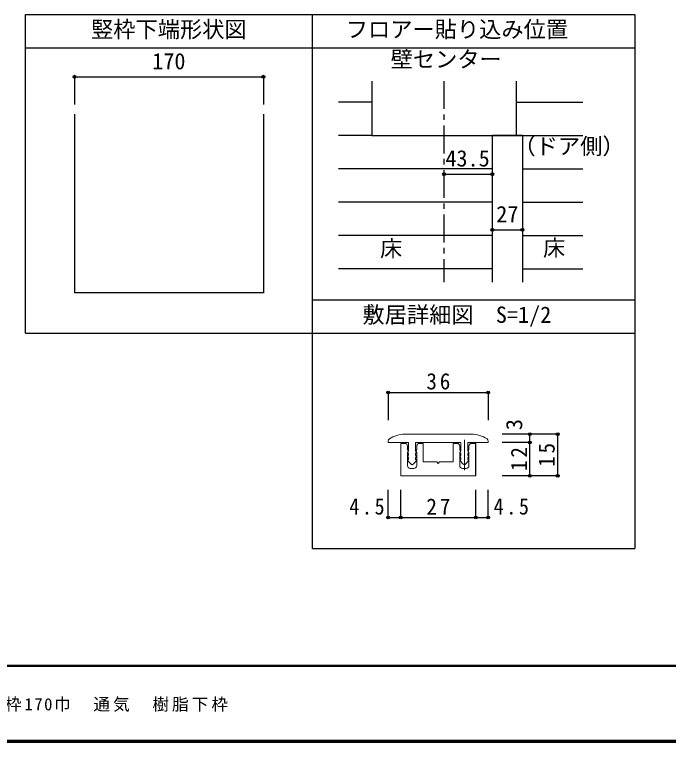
# Model space of a CAD drawing. Units: millimetres at full size, sheet at 1:5, with parts at other scales. Extents: x -973 to 977, y -718 to 696.
# Drawn here: x -591 to -3, y -701 to -46 of the extents above; entities that cross this region are included whole.
import ezdxf
from ezdxf.enums import TextEntityAlignment as Align

# ---------------------------------------------------------------- set-up
doc = ezdxf.new("R2010")
doc.units = ezdxf.units.MM
doc.header["$LTSCALE"] = 5
doc.header["$PDMODE"] = 32
doc.header["$PDSIZE"] = 2.5
doc.linetypes.add('CHAIN1', pattern=[8, 5, -1, 1, -1])
for name, color, linetype in [('0-1_通り芯', 4, 'CHAIN1'), ('0-3_仕上', 7, 'Continuous'), ('0-4_枠', 3, 'Continuous'), ('0-A_文字', 3, 'Continuous'), ('0-B_寸法', 7, 'Continuous'), ('0-D', 4, 'Continuous'), ('1-B_寸法', 7, 'Continuous'), ('F-1_通り芯', 6, 'Continuous'), ('F-A_文字', 7, 'Continuous')]:
    doc.layers.add(name, color=color, linetype=linetype)
doc.layers.add('1-7_金物', color=7, linetype='Continuous', lineweight=18)
doc.styles.add('ＭＳ ゴシック', font='')
doc.styles.get('ＭＳ ゴシック').set_extended_font_data('MS Gothic')

msp = doc.modelspace()

# ---------------------------------------------------------------- linework, layer by layer
at = {"layer": '0-1_通り芯'}
msp.add_line((-205.009, -106.278), (-205.009, -286.922), dxfattribs=at)
at = {"layer": '0-3_仕上'}
for p, q in [((-270.009, -106.278), (-270.009, -155.114)), ((-140.009, -106.278), (-140.009, -155.114)), ((-270.009, -155.114), (-134.509, -155.114))]:
    msp.add_line(p, q, dxfattribs=at)
at = {"layer": '0-4_枠'}
for p, q in [((-537.474, -136.022), (-537.474, -296.557)), ((-367.474, -136.022), (-367.474, -296.557)), ((-161.509, -286.922), (-161.509, -155.114)), ((-134.509, -155.114), (-161.509, -155.114)), ((-134.509, -155.114), (-134.509, -286.922))]:
    msp.add_line(p, q, dxfattribs=at)
at = {"layer": '0-A_文字'}
for p, q in [((-581.602, -333.026), (-581.602, -46.5)), ((-33.347, -46.5), (-33.347, -526.5)), ((-581.602, -76.5), (-323.347, -76.5)), ((-323.347, -76.5), (-33.347, -76.5)), ((-323.347, -303.026), (-33.347, -303.026)), ((-581.602, -333.026), (-323.347, -333.026)), ((-323.347, -333.026), (-33.347, -333.026)), ((-323.347, -526.5), (-33.347, -526.5))]:
    msp.add_line(p, q, dxfattribs=at)
for points in [[(-581.602, -46.5), (-323.347, -46.5), (-33.347, -46.5)], [(-323.347, -526.5), (-323.347, -333.026), (-323.347, -46.5)]]:
    msp.add_lwpolyline(points, dxfattribs=at)
at = {"layer": '0-B_寸法', "color": 4}
for p, q in [((-537.474, -102.351), (-537.474, -127.351)), ((-537.474, -102.351), (-367.474, -102.351)), ((-367.474, -102.351), (-367.474, -127.351)), ((-205.009, -190.114), (-161.509, -190.114)), ((-161.509, -240.114), (-134.509, -240.114))]:
    msp.add_line(p, q, dxfattribs=at)
at = {"layer": '0-B_寸法', "color": 3}
msp.add_line((-367.474, -296.557), (-537.474, -296.557), dxfattribs=at)
at = {"layer": '0-B_寸法'}
for p in [(-537.474, -102.351), (-367.474, -102.351), (-205.009, -190.114), (-161.509, -190.114), (-161.509, -240.114), (-134.509, -240.114)]:
    msp.add_point(p, dxfattribs=at)
at = {"layer": '0-D'}
for p, q in [((-270.009, -125.114), (-300.009, -125.114)), ((-140.009, -125.114), (-80.009, -125.114)), ((-270.009, -155.114), (-300.009, -155.114)), ((-134.509, -155.114), (-80.009, -155.114)), ((-161.509, -185.114), (-300.009, -185.114)), ((-134.509, -185.114), (-80.009, -185.114)), ((-161.509, -215.114), (-300.009, -215.114)), ((-134.509, -215.114), (-80.009, -215.114)), ((-161.509, -245.114), (-300.009, -245.114)), ((-134.509, -245.114), (-80.009, -245.114)), ((-161.509, -275.114), (-300.009, -275.114)), ((-134.509, -275.114), (-80.009, -275.114))]:
    msp.add_line(p, q, dxfattribs=at)
at = {"layer": '1-7_金物'}
for p, q in [((-240.206, -423.703), (-180.206, -423.703)), ((-255.207, -431.203), (-236.831, -431.203)), ((-255.206, -431.203), (-255.206, -429.995)), ((-236.831, -438.703), (-236.831, -431.203)), ((-230.581, -431.203), (-189.831, -431.203)), ((-230.581, -438.703), (-230.581, -431.203)), ((-189.832, -438.703), (-189.832, -431.203)), ((-183.581, -431.203), (-165.206, -431.203)), ((-183.581, -438.703), (-183.581, -431.203)), ((-165.206, -431.203), (-165.206, -429.995)), ((-243.956, -431.953), (-243.956, -461.203)), ((-240.331, -431.953), (-243.956, -431.953)), ((-243.706, -431.953), (-243.706, -461.203)), ((-237.831, -437.578), (-237.831, -434.453)), ((-237.831, -437.578), (-237.313, -438.442)), ((-229.581, -437.578), (-230.1, -438.442)), ((-229.581, -437.578), (-229.581, -434.453)), ((-227.081, -431.953), (-223.706, -431.953)), ((-223.706, -431.953), (-223.706, -448.703)), ((-196.706, -431.953), (-196.706, -448.703)), ((-193.331, -431.953), (-196.706, -431.953)), ((-190.831, -437.578), (-190.831, -434.453)), ((-190.831, -437.578), (-190.313, -438.442)), ((-182.581, -437.578), (-183.1, -438.442)), ((-182.581, -437.578), (-182.581, -434.453)), ((-176.706, -431.953), (-176.706, -461.203)), ((-237.831, -440.078), (-237.313, -439.214)), ((-237.831, -451.953), (-237.831, -440.078)), ((-236.831, -438.703), (-237.35, -439.567)), ((-236.831, -441.203), (-237.35, -440.339)), ((-236.831, -442.453), (-237.35, -443.317)), ((-236.831, -444.953), (-237.35, -444.089)), ((-236.831, -442.453), (-236.831, -441.203)), ((-230.581, -438.703), (-230.063, -439.567)), ((-230.581, -442.453), (-230.063, -443.317)), ((-230.581, -444.953), (-230.063, -444.089)), ((-229.581, -440.078), (-230.1, -439.214)), ((-229.581, -451.953), (-229.581, -440.078)), ((-190.831, -440.078), (-190.313, -439.214)), ((-190.831, -451.953), (-190.831, -440.078)), ((-189.832, -438.703), (-190.35, -439.567)), ((-189.832, -442.453), (-190.35, -443.317)), ((-189.832, -444.953), (-190.35, -444.089)), ((-183.581, -438.703), (-183.063, -439.567)), ((-183.581, -441.203), (-183.063, -440.339)), ((-183.581, -442.453), (-183.581, -441.203)), ((-183.581, -442.453), (-183.063, -443.317)), ((-183.581, -444.953), (-183.063, -444.089)), ((-182.581, -440.078), (-183.1, -439.214)), ((-182.581, -451.953), (-182.581, -440.078)), ((-236.831, -446.203), (-237.35, -447.067)), ((-234.623, -450.803), (-237.256, -447.963)), ((-236.831, -444.953), (-236.831, -446.203)), ((-232.79, -450.803), (-230.157, -447.963)), ((-230.581, -446.203), (-230.581, -444.953)), ((-230.581, -446.203), (-230.063, -447.067)), ((-211.456, -448.703), (-223.706, -448.703)), ((-210.206, -449.953), (-211.456, -448.703)), ((-210.206, -449.953), (-208.956, -448.703)), ((-196.706, -448.703), (-208.956, -448.703)), ((-189.832, -446.203), (-190.35, -447.067)), ((-187.623, -450.803), (-190.256, -447.963)), ((-189.832, -446.203), (-189.832, -444.953)), ((-185.79, -450.803), (-183.157, -447.963)), ((-183.581, -444.953), (-183.581, -446.203)), ((-183.581, -446.203), (-183.063, -447.067)), ((-232.081, -454.453), (-235.331, -454.453)), ((-188.331, -454.453), (-185.081, -454.453))]:
    msp.add_line(p, q, dxfattribs=at)
at = {"layer": '1-7_金物', "color": 4}
msp.add_line((-186.706, -428.703), (-186.706, -456.056), dxfattribs=at)
at = {"layer": '1-7_金物'}
for points in [[(-180.081, -431.953), (-176.456, -431.953), (-176.456, -461.203), (-243.956, -461.203)], [(-230.581, -442.453), (-230.581, -441.203), (-230.063, -440.339)], [(-189.832, -442.453), (-189.832, -441.203), (-190.35, -440.339)]]:
    msp.add_lwpolyline(points, dxfattribs=at)
for centre, radius, start, end in [((-240.206, -448.703), 25, 90, 123.74899), ((-180.206, -448.703), 25, 56.25101, 90), ((-252.706, -429.995), 2.5, 123.74899, 180), ((-167.706, -429.995), 2.5, 0, 56.25101), ((-240.331, -434.453), 2.5, 0, 90), ((-227.081, -434.453), 2.5, 90, 180), ((-193.331, -434.453), 2.5, 0, 90), ((-180.081, -434.453), 2.5, 90, 180), ((-236.706, -439.953), 0.75, 149.05365, 210.94635), ((-236.706, -443.703), 0.75, 149.05365, 210.94635), ((-237.956, -438.828), 0.75, 329.05368, 30.94635), ((-229.456, -438.828), 0.75, 149.05365, 210.94632), ((-230.706, -439.953), 0.75, 329.05365, 30.94632), ((-230.706, -443.703), 0.75, 329.05365, 30.94632), ((-189.706, -439.953), 0.75, 149.05366, 210.94634), ((-189.706, -443.703), 0.75, 149.05366, 210.94634), ((-190.956, -438.828), 0.75, 329.05368, 30.94635), ((-182.456, -438.828), 0.75, 149.05365, 210.94632), ((-183.706, -439.953), 0.75, 329.05365, 30.94635), ((-183.706, -443.703), 0.75, 329.05365, 30.94635), ((-236.706, -447.453), 0.75, 149.05362, 222.83826), ((-233.706, -449.953), 1.25, 222.83826, 317.16174), ((-230.706, -447.453), 0.75, 317.16174, 30.94632), ((-189.706, -447.453), 0.75, 149.0537, 222.83827), ((-186.706, -449.953), 1.25, 222.83827, 317.16174), ((-183.706, -447.453), 0.75, 317.16174, 30.94638), ((-235.331, -451.953), 2.5, 180, 270), ((-232.081, -451.953), 2.5, 270, 0), ((-188.331, -451.953), 2.5, 180, 270), ((-185.081, -451.953), 2.5, 270, 0)]:
    msp.add_arc(centre, radius, start, end, dxfattribs=at)
at = {"layer": '1-B_寸法', "color": 4}
for p, q in [((-255.207, -386.203), (-165.206, -386.203)), ((-255.207, -386.203), (-255.207, -411.203)), ((-165.206, -386.203), (-165.206, -411.203)), ((-102.706, -423.703), (-152.706, -423.703)), ((-127.706, -431.203), (-127.706, -423.703)), ((-102.706, -461.203), (-102.706, -423.703)), ((-127.706, -431.203), (-152.706, -431.203)), ((-127.706, -461.203), (-127.706, -431.203)), ((-102.706, -461.203), (-152.706, -461.203)), ((-255.206, -498.703), (-255.206, -473.703)), ((-243.956, -498.703), (-243.956, -473.703)), ((-176.456, -498.703), (-176.456, -473.703)), ((-165.206, -498.703), (-165.206, -473.703)), ((-255.206, -498.703), (-243.956, -498.703)), ((-243.956, -498.703), (-176.456, -498.703)), ((-176.456, -498.703), (-165.206, -498.703))]:
    msp.add_line(p, q, dxfattribs=at)
at = {"layer": '1-B_寸法'}
for p in [(-255.207, -386.203), (-165.206, -386.203), (-127.706, -423.703), (-102.706, -423.703), (-127.706, -431.203), (-127.706, -461.203), (-102.706, -461.203), (-255.206, -498.703), (-243.956, -498.703), (-176.456, -498.703), (-165.206, -498.703)]:
    msp.add_point(p, dxfattribs=at)
at = {"layer": 'F-1_通り芯'}
for p, q in [((976.653, -631.667), (-973.347, -631.667)), ((976.653, -632.5), (-973.347, -632.5)), ((976.653, -699.167), (-973.347, -699.167)), ((976.653, -700), (-973.347, -700)), ((976.653, -700.833), (-973.347, -700.833))]:
    msp.add_line(p, q, dxfattribs=at)

# ---------------------------------------------------------------- texts
at = {"layer": '0-A_文字', "color": 7, "style": 'ＭＳ ゴシック'}
for s, p in [('竪枠下端形状図', (-522.474, -71.5)), ('フロアー貼り込み位置', (-293.347, -71.5)), ('壁センター', (-253.01, -98.389)), ('（ドア側）', (-142.518, -176.511)), ('床', (-262.509, -268.549)), ('床', (-115.897, -267.959)), ('敷居詳細図\u3000S=1/2', (-278.347, -328.026))]:
    msp.add_text(s, height=14.66, dxfattribs=at).set_placement(p, align=Align.BOTTOM_LEFT)
at = {"layer": '0-B_寸法', "style": 'ＭＳ ゴシック'}
for s, p in [('170', (-467.474, -100.135)), ('43.5', (-203.759, -187.479)), ('27', (-158.009, -237.614))]:
    msp.add_text(s, height=14.66, dxfattribs=at).set_placement(p, align=Align.BOTTOM_LEFT)
at = {"layer": '1-B_寸法', "style": 'ＭＳ ゴシック'}
msp.add_text('3', height=14.66, rotation=90, dxfattribs=at).set_placement((-130.206, -420.07), align=Align.BOTTOM_LEFT)
at = {"layer": '1-B_寸法', "char_height": 14.66, "attachment_point": 7, "style": 'ＭＳ ゴシック'}
for s, insert in [('\\T1.27;\\W0.95;36', (-220.832, -383.703)), ('\\T1.27;\\W0.9;4.5', (-290.189, -496.203)), ('\\T1.27;\\W0.95;27', (-220.831, -496.203)), ('\\T1.27;\\W0.9;4.5', (-160.385, -496.203))]:
    msp.add_mtext(s, dxfattribs=dict(at, insert=insert))
at = {"layer": '1-B_寸法', "char_height": 14.66, "attachment_point": 7, "rotation": 90, "style": 'ＭＳ ゴシック'}
for s, insert in [('\\T1.27;\\W0.95;12', (-130.206, -456.828)), ('\\T1.27;\\W0.95;15', (-105.206, -453.078))]:
    msp.add_mtext(s, dxfattribs=dict(at, insert=insert))
at = {"layer": 'F-A_文字', "insert": (-847.938, -673.333), "char_height": 11, "attachment_point": 7, "style": 'ＭＳ ゴシック'}
msp.add_mtext('\\T1.18;ドレタス\u3000シングルドア\u3000固定枠170巾\u3000通気\u3000樹脂下枠', dxfattribs=at)

doc.saveas('drawing.dxf')
